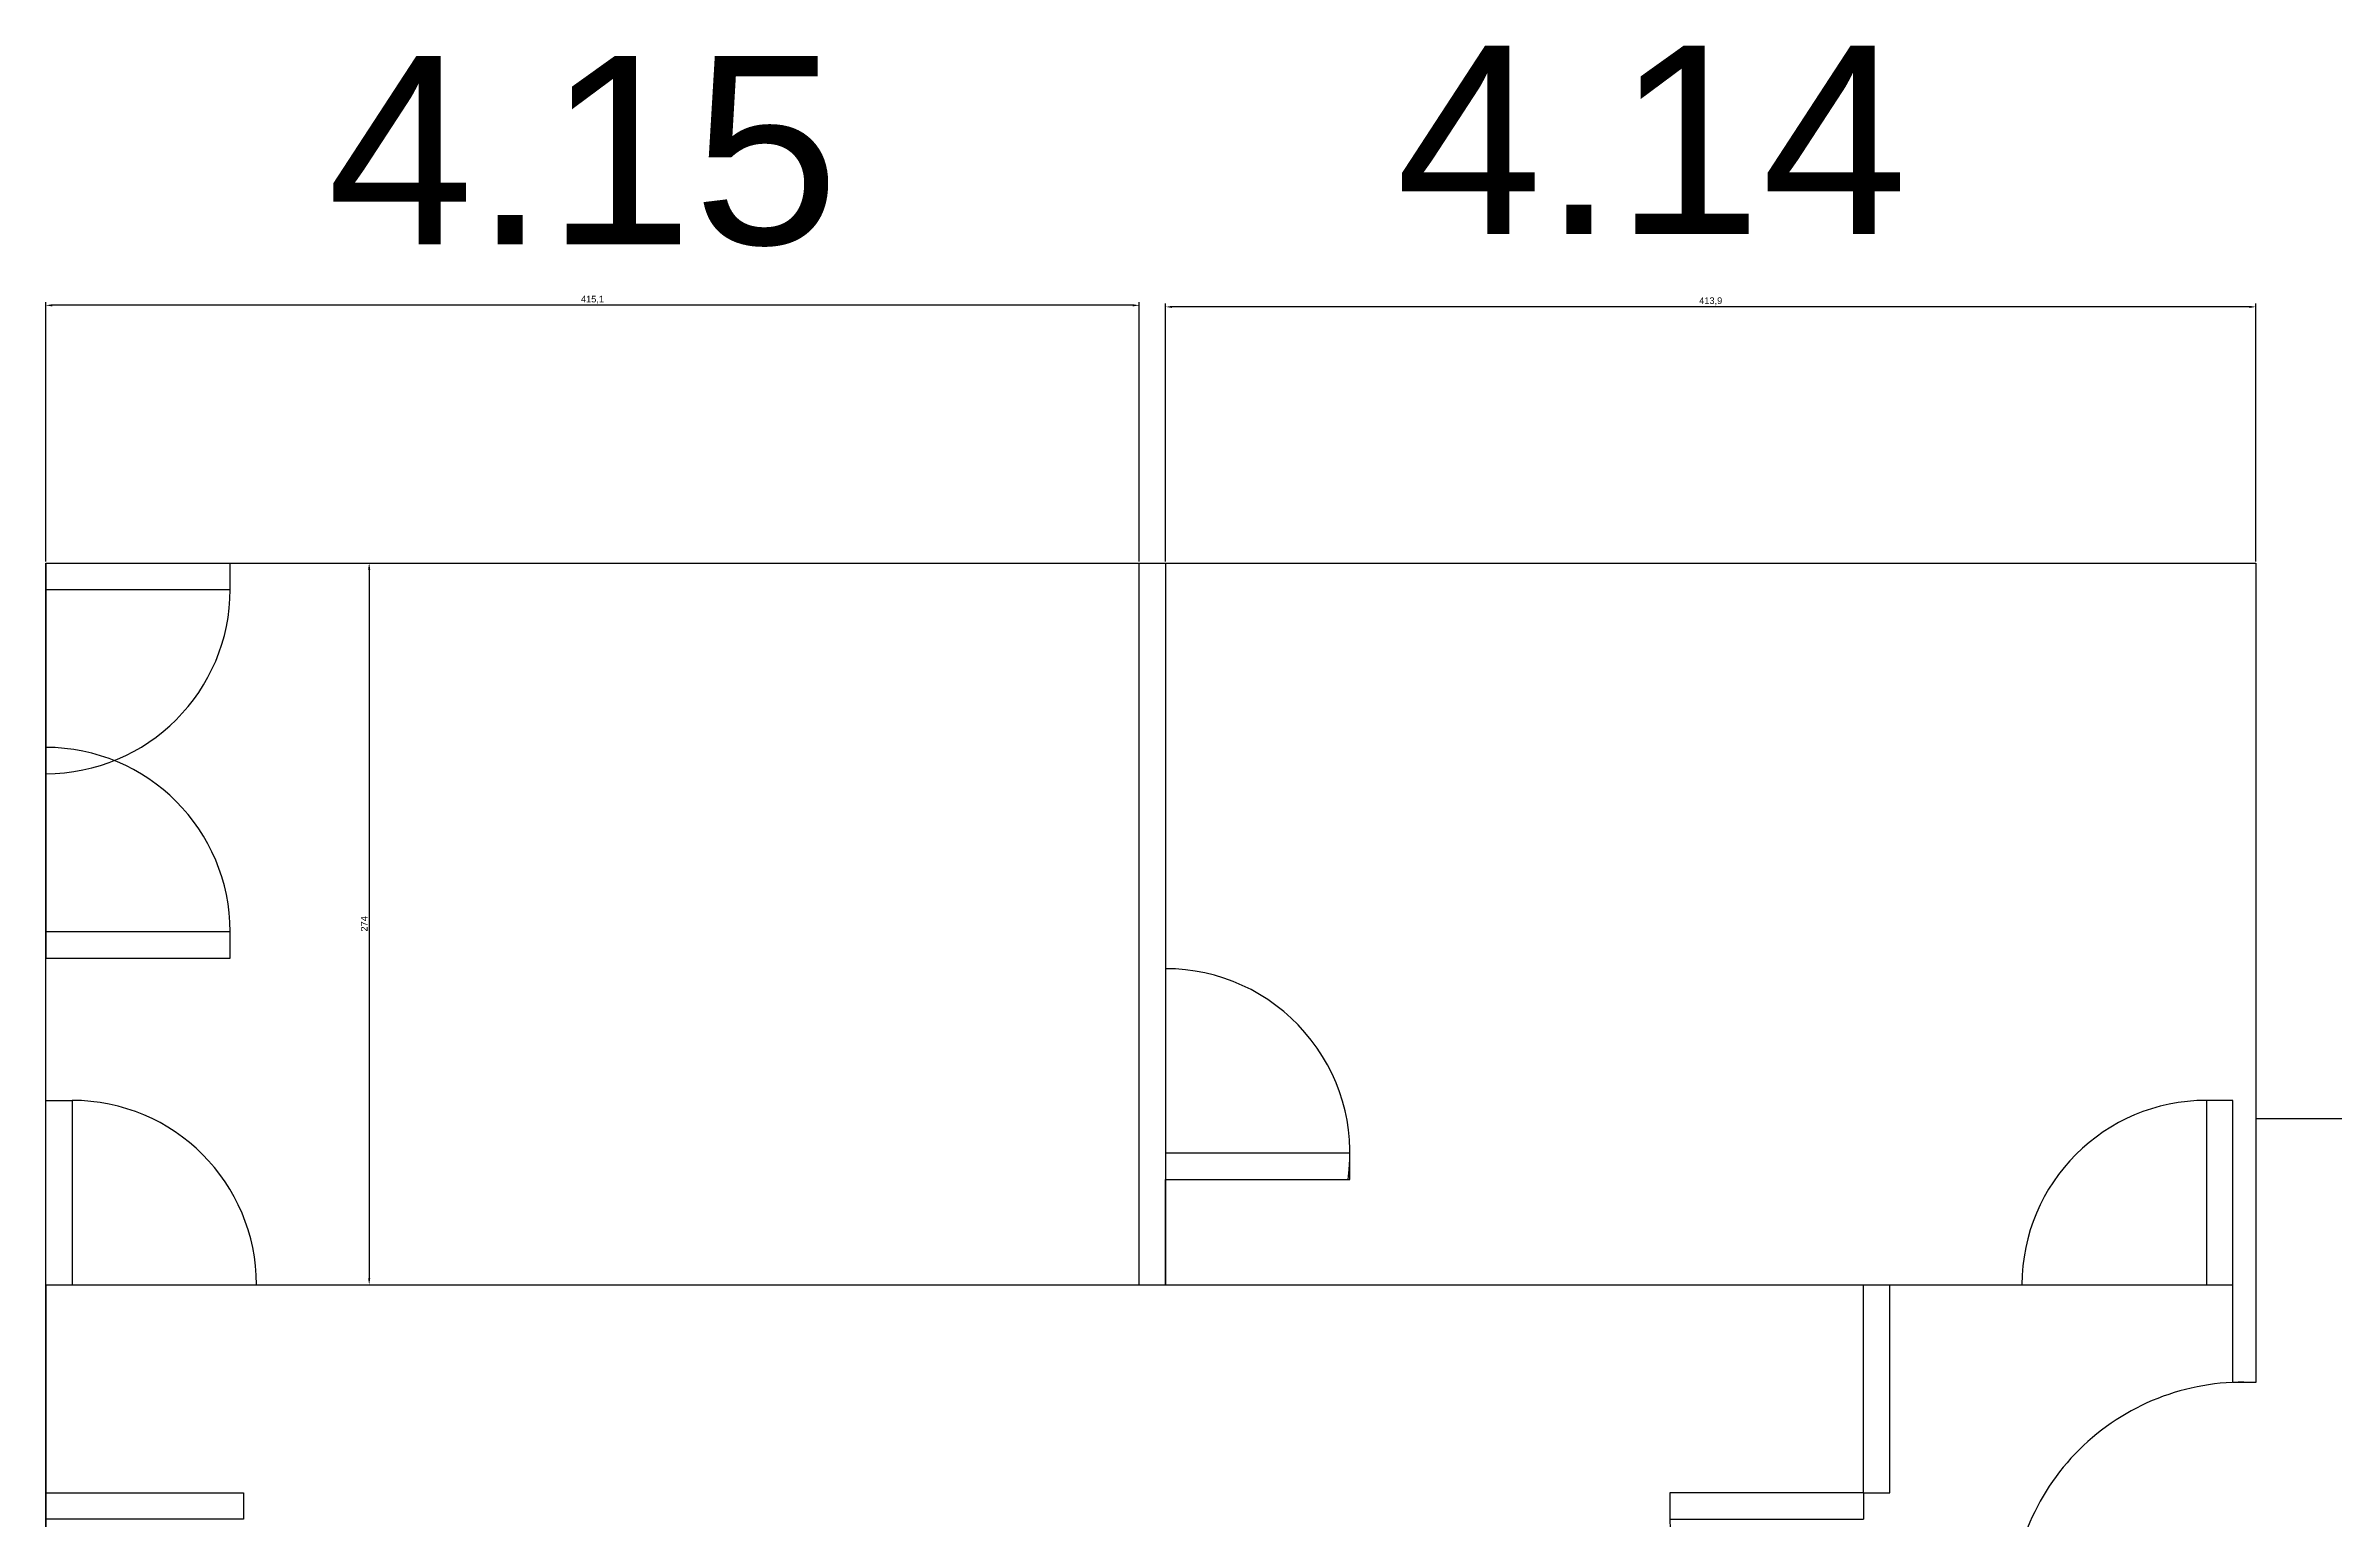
# Model space of a CAD drawing. Header units: millimetres. Extents: x 4980 to 36158, y 679 to 26062.
# Drawn here: x 27694 to 28563, y 3028 to 3588 of the extents above; entities that cross this region are included whole.
import ezdxf

# ---------------------------------------------------------------- set-up
doc = ezdxf.new("R2010")
doc.units = ezdxf.units.MM
doc.styles.get("Standard").update_dxf_attribs({"font": 'arial.ttf'})
doc.dimstyles.new('ISO-25', dxfattribs={"dimtxt": 2.5, "dimasz": 2.5, "dimexe": 1.25, "dimexo": 0.625, "dimtad": 1, "dimtxsty": 'Standard', "dimcen": 2.5, "dimadec": 0, "dimazin": 0, "dimtfac": 1, "dimtmove": 0, "dimatfit": 3, "dimfxl": 1, "dimarcsym": 0})

# ---------------------------------------------------------------- blocks, each defined once
blk = doc.blocks.new('*D52')
at = {"color": 0, "lineweight": -2, "transparency": 16777216}
for p, q in [((28119.57, 3392.04), (28119.57, 3489.89)), ((28530.97, 3488.64), (28122.07, 3488.64)), ((28533.47, 3392.04), (28533.47, 3489.89))]:
    blk.add_line(p, q, dxfattribs=at)
at = {"color": 0, "transparency": 16777216}
for points in [[(28122.07, 3489.05), (28122.07, 3488.22), (28119.57, 3488.64)], [(28530.97, 3489.05), (28530.97, 3488.22), (28533.47, 3488.64)]]:
    blk.add_solid(points, dxfattribs=at)
at = {"layer": 'Defpoints', "color": 0, "transparency": 16777216}
for p in [(28119.57, 3488.64), (28119.57, 3391.41), (28533.47, 3391.41)]:
    blk.add_point(p, dxfattribs=at)
at = {"color": 0, "transparency": 16777216, "insert": (28326.52, 3490.76), "char_height": 2.5, "attachment_point": 5}
blk.add_mtext('413,9', dxfattribs=at)
blk = doc.blocks.new('*D53')
at = {"color": 0, "lineweight": -2, "transparency": 16777216}
for p, q in [((27694.47, 3392.04), (27694.47, 3490.48)), ((28107.07, 3489.23), (27696.97, 3489.23)), ((28109.57, 3392.04), (28109.57, 3490.48))]:
    blk.add_line(p, q, dxfattribs=at)
at = {"color": 0, "transparency": 16777216}
for points in [[(27696.97, 3489.64), (27696.97, 3488.81), (27694.47, 3489.23)], [(28107.07, 3489.64), (28107.07, 3488.81), (28109.57, 3489.23)]]:
    blk.add_solid(points, dxfattribs=at)
at = {"layer": 'Defpoints', "color": 0, "transparency": 16777216}
for p in [(27694.47, 3489.23), (27694.47, 3391.41), (28109.57, 3391.41)]:
    blk.add_point(p, dxfattribs=at)
at = {"color": 0, "transparency": 16777216, "insert": (27902.02, 3491.36), "char_height": 2.5, "attachment_point": 5}
blk.add_mtext('415,1', dxfattribs=at)
blk = doc.blocks.new('*D55')
at = {"color": 0, "lineweight": -2, "transparency": 16777216}
for p, q in [((27695.1, 3391.41), (27818.5, 3391.41)), ((27817.25, 3388.91), (27817.25, 3119.91)), ((27695.1, 3117.41), (27818.5, 3117.41))]:
    blk.add_line(p, q, dxfattribs=at)
at = {"color": 0, "transparency": 16777216}
for points in [[(27816.83, 3388.91), (27817.67, 3388.91), (27817.25, 3391.41)], [(27816.83, 3119.91), (27817.67, 3119.91), (27817.25, 3117.41)]]:
    blk.add_solid(points, dxfattribs=at)
at = {"layer": 'Defpoints', "color": 0, "transparency": 16777216}
for p in [(27694.47, 3391.41), (27694.47, 3117.41), (27817.25, 3117.41)]:
    blk.add_point(p, dxfattribs=at)
at = {"color": 0, "transparency": 16777216, "insert": (27815.37, 3254.41), "char_height": 2.5, "attachment_point": 5, "rotation": 90}
blk.add_mtext('274', dxfattribs=at)

msp = doc.modelspace()

# ---------------------------------------------------------------- linework, layer by layer
for p, q in [((27694.475, 3117.412), (27694.475, 3391.412)), ((27694.475, 3391.412), (28533.475, 3391.412)), ((27694.475, 3391.412), (27694.475, 3381.412)), ((27764.475, 3381.412), (27764.475, 3391.412)), ((28109.575, 3117.412), (28109.575, 3391.412)), ((28109.575, 3391.412), (28119.575, 3391.412)), ((28119.575, 3391.412), (28119.575, 3117.412)), ((28533.475, 3391.412), (28533.475, 3080.27)), ((27694.475, 3381.412), (27764.475, 3381.412)), ((27694.475, 3381.412), (27694.475, 3311.412)), ((27694.475, 3311.412), (27694.475, 3241.412)), ((27764.475, 3251.412), (27694.475, 3251.412)), ((27764.475, 3241.412), (27764.475, 3251.412)), ((27694.475, 3241.412), (27764.475, 3241.412)), ((27694.475, 3117.412), (27694.475, 3187.412)), ((27694.475, 3187.412), (27704.475, 3187.412)), ((27704.475, 3187.412), (27704.475, 3117.412)), ((28524.675, 3187.412), (28514.675, 3187.412)), ((28514.675, 3187.412), (28514.675, 3117.412)), ((28524.675, 3117.412), (28524.675, 3187.412)), ((29153.975, 3180.412), (28533.475, 3180.412)), ((28189.575, 3167.412), (28119.575, 3167.412)), ((28189.575, 3157.412), (28189.575, 3167.412)), ((28119.575, 3117.412), (28119.575, 3157.412)), ((28119.575, 3157.412), (28189.575, 3157.412)), ((27694.475, 2509.412), (27694.475, 3117.412)), ((27694.475, 3117.412), (28524.675, 3117.412)), ((27694.475, 3117.412), (27694.475, 2940.412)), ((28384.475, 3038.412), (28384.475, 3117.412)), ((28394.475, 3038.412), (28394.475, 3117.412)), ((28524.675, 3080.27), (28524.675, 3117.412)), ((28533.475, 3080.27), (28524.675, 3080.27)), ((28533.475, 3080.27), (28524.675, 3080.27)), ((27694.475, 3038.412), (27769.475, 3038.412)), ((27769.475, 3038.412), (27769.475, 3028.412)), ((28384.475, 3038.412), (28310.975, 3038.412)), ((28310.975, 3038.412), (28310.975, 3028.412)), ((28384.475, 3038.412), (28394.475, 3038.412)), ((28384.475, 3038.412), (28384.475, 3028.412)), ((27769.475, 3028.412), (27694.475, 3028.412)), ((28310.975, 3028.412), (28384.475, 3028.412))]:
    msp.add_line(p, q)
for centre, radius, start, end in [((27694.475, 3381.412), 70, 270, 0), ((27694.475, 3251.412), 70, 0, 90), ((28119.575, 3167.412), 70, 351.786789, 90), ((27704.475, 3117.412), 70, 0, 90), ((28514.675, 3117.412), 70, 90, 180), ((28528.467, 2992.412), 88, 86.737605, 180), ((28528.467, 2992.412), 88, 86.737605, 180), ((28392.557, 3031.139), 81.627, 181.913977, 264.317923)]:
    msp.add_arc(centre, radius, start, end)

# ---------------------------------------------------------------- texts
for s, p in [('4.15', (27801.412, 3512.427)), ('4.14', (28207.096, 3516.304))]:
    msp.add_text(s, height=71.4577).set_placement(p)

# ---------------------------------------------------------------- dimensions: what is measured, and where the dimension line sits
for base, p1, p2, picture, middle in [((27694.475, 3489.228), (28109.575, 3391.412), (27694.475, 3391.412), '*D53', (27902.025, 3491.356)), ((28119.575, 3488.636), (28533.475, 3391.412), (28119.575, 3391.412), '*D52', (28326.525, 3490.764))]:
    dim = msp.add_linear_dim(base=base, p1=p1, p2=p2, dimstyle='ISO-25')
    dim.commit()
    dim.dimension.update_dxf_attribs({"geometry": picture, "text_midpoint": middle})
dim = msp.add_linear_dim(base=(27817.25, 3117.412), p1=(27694.475, 3391.412), p2=(27694.475, 3117.412), angle=90, dimstyle='ISO-25')
dim.commit()
dim.dimension.update_dxf_attribs({"geometry": '*D55', "text_midpoint": (27815.37, 3254.412)})

doc.saveas('drawing.dxf')
